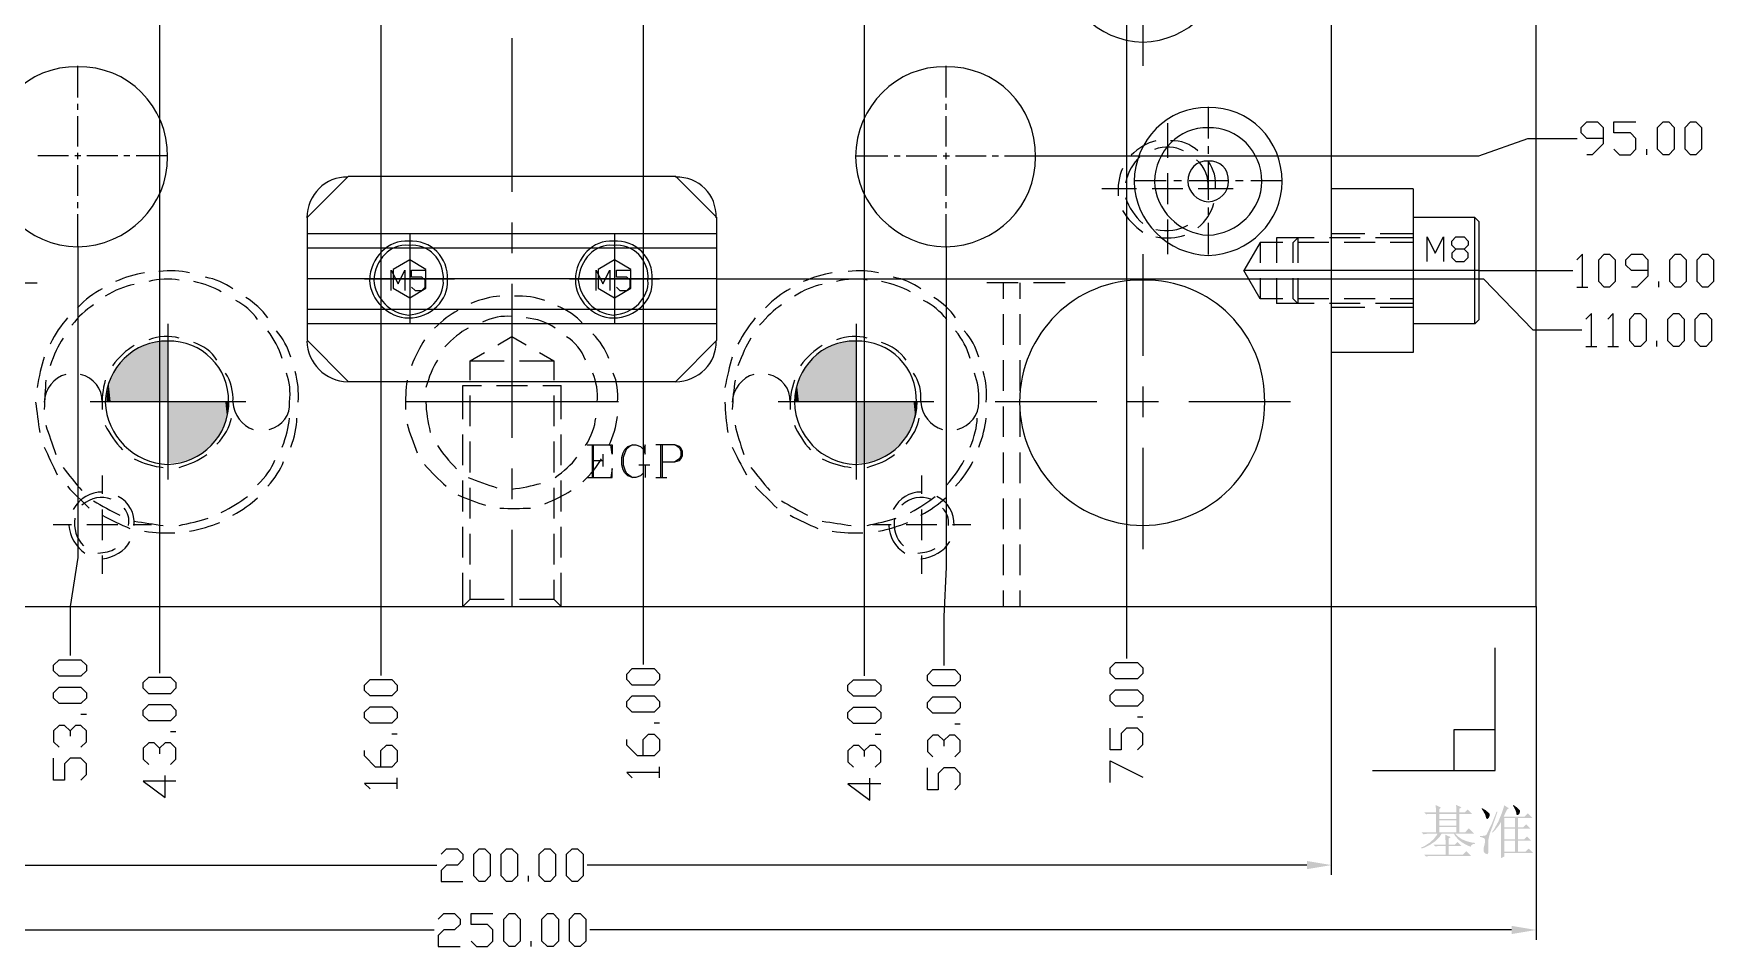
# Model space of a CAD drawing. Header units: inches. Extents: x 2 to 1172, y 492 to 1320.
# Drawn here: x 180.9 to 386.1, y 890 to 1001.5 of the extents above; entities that cross this region are included whole.
import ezdxf

# ---------------------------------------------------------------- set-up
doc = ezdxf.new("R2010")
doc.units = ezdxf.units.IN
doc.header["$MEASUREMENT"] = 0

# ---------------------------------------------------------------- blocks, each defined once
blk = doc.blocks.new('AHH1270-500010_1')
at = {"transparency": 33554687}
for color, points in [(5, [(191.3, 955.04), (191.3, 961.03), (190.77, 960.59)]), (5, [(191.88, 955.04), (191.88, 961.42), (191.3, 961.03)]), (5, [(191.3, 955.04), (191.88, 955.04), (191.3, 961.03)]), (5, [(192.48, 955.04), (192.48, 961.76), (191.88, 961.42)]), (5, [(191.88, 955.04), (192.48, 955.04), (191.88, 961.42)]), (5, [(193.12, 955.04), (193.12, 962.04), (192.48, 961.76)]), (5, [(192.48, 955.04), (193.12, 955.04), (192.48, 961.76)]), (5, [(193.77, 955.04), (193.77, 962.26), (193.12, 962.04)]), (5, [(193.12, 955.04), (193.77, 955.04), (193.12, 962.04)]), (5, [(194.45, 955.04), (194.45, 962.42), (193.77, 962.26)]), (5, [(193.77, 955.04), (194.45, 955.04), (193.77, 962.26)]), (5, [(195.14, 955.04), (195.14, 962.51), (194.45, 962.42)]), (5, [(194.45, 955.04), (195.14, 955.04), (194.45, 962.42)]), (5, [(195.83, 955.04), (195.83, 962.55), (195.14, 962.51)]), (5, [(195.14, 955.04), (195.83, 955.04), (195.14, 962.51)]), (5, [(275.41, 955.04), (275.41, 961.03), (274.88, 960.59)]), (5, [(275.98, 955.04), (275.98, 961.42), (275.41, 961.03)]), (5, [(275.41, 955.04), (275.98, 955.04), (275.41, 961.03)]), (5, [(276.59, 955.04), (276.59, 961.76), (275.98, 961.42)]), (5, [(275.98, 955.04), (276.59, 955.04), (275.98, 961.42)]), (5, [(277.22, 955.04), (277.22, 962.04), (276.59, 961.76)]), (5, [(276.59, 955.04), (277.22, 955.04), (276.59, 961.76)]), (5, [(277.88, 955.04), (277.88, 962.26), (277.22, 962.04)]), (5, [(277.22, 955.04), (277.88, 955.04), (277.22, 962.04)]), (5, [(278.56, 955.04), (278.56, 962.42), (277.88, 962.26)]), (5, [(277.88, 955.04), (278.56, 955.04), (277.88, 962.26)]), (5, [(279.24, 955.04), (279.24, 962.51), (278.56, 962.42)]), (5, [(278.56, 955.04), (279.24, 955.04), (278.56, 962.42)]), (5, [(279.94, 955.04), (279.94, 962.55), (279.24, 962.51)]), (5, [(279.24, 955.04), (279.94, 955.04), (279.24, 962.51)]), (5, [(189.44, 955.04), (189.44, 958.99), (189.11, 958.38)]), (5, [(189.84, 955.04), (189.84, 959.56), (189.44, 958.99)]), (5, [(189.44, 955.04), (189.84, 955.04), (189.44, 958.99)]), (5, [(190.28, 955.04), (190.28, 960.1), (189.84, 959.56)]), (5, [(189.84, 955.04), (190.28, 955.04), (189.84, 959.56)]), (5, [(190.77, 955.04), (190.77, 960.59), (190.28, 960.1)]), (5, [(190.28, 955.04), (190.77, 955.04), (190.28, 960.1)]), (5, [(190.77, 955.04), (191.3, 955.04), (190.77, 960.59)]), (5, [(273.55, 955.04), (273.55, 958.99), (273.22, 958.38)]), (5, [(273.94, 955.04), (273.94, 959.56), (273.55, 958.99)]), (5, [(273.55, 955.04), (273.94, 955.04), (273.55, 958.99)]), (5, [(274.39, 955.04), (274.39, 960.1), (273.94, 959.56)]), (5, [(273.94, 955.04), (274.39, 955.04), (273.94, 959.56)]), (5, [(274.88, 955.04), (274.88, 960.59), (274.39, 960.1)]), (5, [(274.39, 955.04), (274.88, 955.04), (274.39, 960.1)]), (5, [(274.88, 955.04), (275.41, 955.04), (274.88, 960.59)]), (5, [(188.61, 955.04), (188.61, 957.09), (188.45, 956.42)]), (5, [(188.83, 955.04), (188.83, 957.75), (188.61, 957.09)]), (5, [(188.61, 955.04), (188.83, 955.04), (188.61, 957.09)]), (5, [(189.11, 955.04), (189.11, 958.38), (188.83, 957.75)]), (5, [(188.83, 955.04), (189.11, 955.04), (188.83, 957.75)]), (5, [(189.11, 955.04), (189.44, 955.04), (189.11, 958.38)]), (5, [(272.71, 955.04), (272.71, 957.09), (272.56, 956.42)]), (5, [(272.93, 955.04), (272.94, 957.75), (272.71, 957.09)]), (5, [(272.71, 955.04), (272.94, 955.04), (272.71, 957.09)]), (5, [(272.93, 955.04), (273.22, 955.04), (272.94, 957.75)]), (5, [(273.21, 955.04), (273.22, 958.38), (272.94, 957.75)]), (5, [(273.21, 955.04), (273.55, 955.04), (273.22, 958.38)]), (5, [(188.35, 955.04), (188.35, 955.73), (188.32, 955.04)]), (5, [(188.45, 955.04), (188.45, 956.42), (188.35, 955.73)]), (5, [(188.35, 955.04), (188.45, 955.04), (188.35, 955.73)]), (5, [(188.45, 955.04), (188.61, 955.04), (188.45, 956.42)]), (5, [(195.83, 947.53), (196.52, 947.56), (195.83, 955.04)]), (5, [(196.52, 947.56), (196.52, 955.04), (195.83, 955.04)]), (5, [(196.52, 947.56), (197.21, 947.65), (196.52, 955.04)]), (5, [(197.21, 947.65), (197.21, 955.04), (196.52, 955.04)]), (5, [(197.21, 947.65), (197.88, 947.81), (197.21, 955.04)]), (5, [(197.88, 947.81), (197.88, 955.04), (197.21, 955.04)]), (5, [(197.88, 947.81), (198.54, 948.03), (197.88, 955.04)]), (5, [(198.54, 948.03), (198.54, 955.04), (197.88, 955.04)]), (5, [(198.54, 948.03), (199.18, 948.31), (198.54, 955.04)]), (5, [(199.18, 948.31), (199.18, 955.04), (198.54, 955.04)]), (5, [(199.18, 948.31), (199.78, 948.65), (199.18, 955.04)]), (5, [(199.78, 948.65), (199.78, 955.04), (199.18, 955.04)]), (5, [(199.78, 948.65), (200.35, 949.04), (199.78, 955.04)]), (5, [(200.35, 949.04), (200.35, 955.04), (199.78, 955.04)]), (5, [(200.35, 949.04), (200.89, 949.49), (200.35, 955.04)]), (5, [(200.89, 949.49), (200.89, 955.04), (200.35, 955.04)]), (5, [(200.89, 949.49), (201.38, 949.98), (200.89, 955.04)]), (5, [(201.38, 949.98), (201.38, 955.04), (200.89, 955.04)]), (5, [(201.38, 949.98), (201.82, 950.51), (201.38, 955.04)]), (5, [(201.82, 950.51), (201.82, 955.04), (201.38, 955.04)]), (5, [(201.82, 950.51), (202.21, 951.08), (201.82, 955.04)]), (5, [(202.21, 951.08), (202.21, 955.04), (201.82, 955.04)]), (5, [(202.21, 951.08), (202.55, 951.69), (202.21, 955.04)]), (5, [(202.55, 951.69), (202.55, 955.04), (202.21, 955.04)]), (5, [(202.55, 951.69), (202.83, 952.32), (202.55, 955.04)]), (5, [(202.83, 952.32), (202.83, 955.04), (202.55, 955.04)]), (5, [(202.83, 952.32), (203.05, 952.98), (202.83, 955.04)]), (5, [(203.05, 952.98), (203.05, 955.04), (202.83, 955.04)]), (5, [(203.05, 952.98), (203.21, 953.66), (203.05, 955.04)]), (5, [(203.21, 953.66), (203.21, 955.04), (203.05, 955.04)]), (5, [(203.21, 953.66), (203.31, 954.34), (203.21, 955.04)]), (5, [(203.31, 954.34), (203.31, 955.04), (203.21, 955.04)]), (5, [(203.31, 954.34), (203.34, 955.04), (203.31, 955.04)]), (5, [(272.56, 955.04), (272.56, 956.42), (272.46, 955.73)]), (5, [(272.46, 955.04), (272.56, 955.04), (272.46, 955.73)]), (5, [(272.56, 955.04), (272.71, 955.04), (272.56, 956.42)]), (5, [(279.94, 947.53), (280.63, 947.56), (279.94, 955.04)]), (5, [(280.63, 947.56), (280.63, 955.04), (279.94, 955.04)]), (5, [(280.63, 947.56), (281.32, 947.65), (280.63, 955.04)]), (5, [(281.32, 947.65), (281.32, 955.04), (280.63, 955.04)]), (5, [(281.32, 947.65), (281.99, 947.81), (281.32, 955.04)]), (5, [(281.99, 947.81), (281.99, 955.04), (281.32, 955.04)]), (5, [(281.99, 947.81), (282.65, 948.03), (281.99, 955.04)]), (5, [(282.65, 948.03), (282.65, 955.04), (281.99, 955.04)]), (5, [(282.65, 948.03), (283.28, 948.31), (282.65, 955.04)]), (5, [(283.28, 948.31), (283.28, 955.04), (282.65, 955.04)]), (5, [(283.28, 948.31), (283.89, 948.65), (283.28, 955.04)]), (5, [(283.89, 948.65), (283.89, 955.04), (283.28, 955.04)]), (5, [(283.89, 948.65), (284.46, 949.04), (283.89, 955.04)]), (5, [(284.46, 949.04), (284.46, 955.04), (283.89, 955.04)]), (5, [(284.46, 949.04), (285, 949.49), (284.46, 955.04)]), (5, [(285, 949.49), (285, 955.04), (284.46, 955.04)]), (5, [(285, 949.49), (285.49, 949.98), (285, 955.04)]), (5, [(285.49, 949.98), (285.49, 955.04), (285, 955.04)]), (5, [(285.49, 949.98), (285.93, 950.51), (285.49, 955.04)]), (5, [(285.93, 950.51), (285.93, 955.04), (285.49, 955.04)]), (5, [(285.93, 950.51), (286.32, 951.08), (285.93, 955.04)]), (5, [(286.32, 951.08), (286.32, 955.04), (285.93, 955.04)]), (5, [(286.32, 951.08), (286.66, 951.69), (286.32, 955.04)]), (5, [(286.66, 951.69), (286.66, 955.04), (286.32, 955.04)]), (5, [(286.66, 951.69), (286.94, 952.32), (286.66, 955.04)]), (5, [(286.94, 952.32), (286.94, 955.04), (286.66, 955.04)]), (5, [(286.94, 952.32), (287.16, 952.98), (286.94, 955.04)]), (5, [(287.16, 952.98), (287.16, 955.04), (286.94, 955.04)]), (5, [(287.16, 952.98), (287.32, 953.66), (287.16, 955.04)]), (5, [(287.32, 953.66), (287.32, 955.04), (287.16, 955.04)]), (5, [(287.32, 953.66), (287.42, 954.34), (287.32, 955.04)]), (5, [(287.41, 954.34), (287.42, 955.04), (287.32, 955.04)]), (5, [(287.41, 954.34), (287.45, 955.04), (287.42, 955.04)]), (4, [(356.41, 905.38), (356.88, 905.11), (357.35, 904.69), (357.34, 904.56), (357.34, 904.43), (357.27, 904.23), (357.22, 904.17), (357.16, 904.11), (357.08, 904.04), (357.05, 904.04), (357.01, 904.04), (356.92, 904.18), (356.88, 904.32), (356.83, 904.52), (356.56, 905.02), (356.35, 905.33)]), (4, [(360.18, 905.69), (360.27, 905.75), (360.67, 905.48), (361.06, 905.09), (361.05, 904.96), (361.03, 904.84), (360.96, 904.66), (360.91, 904.62), (360.85, 904.57), (360.77, 904.52), (360.74, 904.52), (360.68, 904.52), (360.61, 904.66), (360.6, 904.8), (360.56, 904.98), (360.35, 905.43)]), (4, [(356.18, 901.97), (356.36, 901.97), (356.68, 902.01), (356.81, 902.04), (356.94, 902.08), (357.64, 903.54), (358.2, 904.96), (358.31, 904.94), (358.06, 904.2), (357.66, 903.06), (357.52, 902.67), (357.37, 902.28), (357.2, 901.55), (357.19, 901.2), (357.17, 900.86), (357.17, 900.32), (357.19, 900.13), (357.19, 899.92), (357.08, 899.74), (356.98, 899.78), (356.87, 899.81), (356.73, 899.91), (356.68, 899.97), (356.64, 900.03), (356.6, 900.18), (356.6, 900.27), (356.6, 900.35), (356.62, 900.49), (356.63, 900.55), (356.67, 900.71), (356.74, 901.02), (356.77, 901.16), (356.8, 901.3), (356.78, 901.52), (356.73, 901.61), (356.68, 901.69), (356.4, 901.82), (356.18, 901.86)]), (4, [(351.96, 900.91), (351.96, 901.26), (351.94, 901.87), (351.93, 902.14), (352.57, 901.83), (352.32, 901.66), (352.32, 900.91), (353.08, 900.91), (353.41, 901.24), (353.92, 900.74), (352.32, 900.74), (352.32, 899.71), (354.09, 899.71), (354.5, 900.13), (355.09, 899.54), (350.25, 899.54), (350.07, 899.54), (349.73, 899.5), (349.58, 899.46), (349.33, 899.71), (351.96, 899.71), (351.96, 900.74), (351.01, 900.74), (350.7, 900.69), (350.48, 900.91)]), (1, [(335.01, 897.92), (338.01, 898.42), (335.01, 898.92)]), (1, [(360.04, 889.99), (363.04, 890.49), (360.04, 890.99)])]:
    blk.add_hatch(color=color, dxfattribs=at).paths.add_polyline_path(points)
h = blk.add_hatch(color=4, dxfattribs=at)
h.paths.add_polyline_path([(353.27, 904.85), (353.27, 905.1), (353.26, 905.56), (353.24, 905.77), (353.89, 905.49), (353.66, 905.3), (353.66, 904.85), (354.31, 904.85), (354.67, 905.21), (355.2, 904.68), (353.66, 904.68), (353.66, 902.42), (354.34, 902.42), (354.81, 902.9), (355.45, 902.25), (353.16, 902.25), (353.4, 901.97), (353.96, 901.57), (354.28, 901.44), (354.6, 901.32), (355.23, 901.16), (355.54, 901.13), (355.54, 901.02), (355.31, 900.98), (355.06, 900.8), (355.04, 900.66), (354.67, 900.8), (354.04, 901.14), (353.78, 901.34), (353.51, 901.55), (353.12, 902), (352.99, 902.25), (351.48, 902.25), (351.27, 901.92), (350.73, 901.35), (350.39, 901.12), (350.06, 900.89), (349.36, 900.55), (349, 900.44), (348.97, 900.55), (349.39, 900.74), (350.05, 901.17), (350.3, 901.4), (350.54, 901.63), (350.88, 902.06), (350.98, 902.25), (349.95, 902.25), (349.76, 902.25), (349.43, 902.21), (349.27, 902.17), (349.02, 902.42), (350.78, 902.42), (350.78, 904.68), (349.89, 904.68), (349.58, 904.62), (349.36, 904.85), (350.78, 904.85), (350.78, 905.07), (350.77, 905.52), (350.76, 905.75), (351.4, 905.44), (351.18, 905.24), (351.18, 904.85), (353.27, 904.85)])
h.paths.add_polyline_path([(351.18, 904.68), (351.18, 904.04), (353.27, 904.04), (353.27, 904.68), (351.18, 904.68)])
h.paths.add_polyline_path([(351.18, 903.87), (351.18, 903.23), (353.27, 903.23), (353.27, 903.87), (351.18, 903.87)])
h.paths.add_polyline_path([(351.18, 903.06), (351.18, 902.42), (353.27, 902.42), (353.27, 903.06), (351.18, 903.06)])
h = blk.add_hatch(color=4, dxfattribs=at)
h.paths.add_polyline_path([(358.73, 899.26), (358.74, 899.76), (358.75, 900.41), (358.75, 900.55), (358.75, 903.71), (358.53, 903.34), (358.01, 902.68), (357.72, 902.39), (357.64, 902.45), (357.92, 902.84), (358.4, 903.71), (358.6, 904.2), (358.8, 904.68), (359.06, 905.44), (359.12, 905.72), (359.71, 905.36), (359.48, 905.22), (359.36, 904.96), (359.15, 904.53), (359.06, 904.35), (361.63, 904.35), (362.03, 904.74), (362.59, 904.18), (360.82, 904.18), (360.82, 903.04), (361.44, 903.04), (361.8, 903.4), (362.33, 902.87), (360.82, 902.87), (360.82, 901.55), (361.55, 901.55), (361.91, 901.92), (362.45, 901.39), (360.82, 901.39), (360.82, 900.04), (361.72, 900.04), (362.11, 900.43), (362.67, 899.88), (359.15, 899.88), (359.15, 899.46), (358.73, 899.26)])
h.paths.add_polyline_path([(359.15, 901.39), (359.15, 900.04), (360.43, 900.04), (360.43, 901.39), (359.15, 901.39)])
h.paths.add_polyline_path([(359.15, 902.87), (359.15, 901.55), (360.43, 901.55), (360.43, 902.87), (359.15, 902.87)])
h.paths.add_polyline_path([(360.43, 904.18), (359.15, 904.18), (359.15, 903.04), (360.43, 903.04), (360.43, 904.18)])
at = {"color": 4, "transparency": 33554687}
for points in [[(112.72, 930), (363.04, 930), (363.04, 1230.38), (112.72, 1230.38), (112.72, 930)], [(338, 1230.38), (338, 930)], [(184.81, 992.19), (184.81, 996.08)], [(290.95, 992.19), (290.95, 996.08)], [(184.81, 990.7), (184.81, 991.45)], [(184.81, 986.2), (184.81, 989.94)], [(290.95, 990.7), (290.95, 991.45)], [(290.95, 986.2), (290.95, 989.94)], [(322.99, 987.21), (322.99, 991.06)], [(317.97, 989.07), (317.97, 984.82)], [(184.81, 984.69), (184.81, 985.44)], [(290.95, 984.69), (290.95, 985.44)], [(322.99, 985.33), (322.99, 986.27)], [(183.67, 985.07), (179.93, 985.07)], [(185.18, 985.07), (184.44, 985.07)], [(184.81, 980.19), (184.81, 983.93)], [(189.69, 985.07), (185.93, 985.07)], [(191.19, 985.07), (190.43, 985.07)], [(195.82, 985.07), (191.94, 985.07)], [(279.93, 985.07), (283.8, 985.07)], [(284.56, 985.07), (285.31, 985.07)], [(286.05, 985.07), (289.81, 985.07)], [(290.58, 985.07), (291.32, 985.07)], [(290.95, 980.19), (290.95, 983.93)], [(292.06, 985.07), (295.82, 985.07)], [(296.57, 985.07), (297.33, 985.07)], [(298.08, 985.07), (301.96, 985.07)], [(322.99, 979.71), (322.99, 984.39)], [(262.91, 977.56), (257.89, 982.56), (217.85, 982.56), (212.85, 977.56), (212.85, 962.54), (217.85, 957.52), (257.89, 957.52), (262.91, 962.54), (262.91, 977.56)], [(313.97, 982.05), (317.83, 982.05)], [(317.97, 982.94), (317.97, 979.18)], [(318.75, 982.05), (319.69, 982.05)], [(320.63, 982.05), (325.33, 982.05)], [(326.27, 982.05), (327.21, 982.05)], [(328.15, 982.05), (332, 982.05)], [(184.81, 978.68), (184.81, 979.43)], [(290.95, 978.68), (290.95, 979.43)], [(314.21, 981.06), (309.96, 981.06)], [(319.85, 981.06), (316.09, 981.06)], [(325.99, 981.06), (321.73, 981.06)], [(348.02, 981.06), (338, 981.06)], [(348.02, 981.06), (348.02, 961.04)], [(184.81, 974.05), (184.81, 977.94)], [(290.95, 974.05), (290.95, 977.94)], [(317.97, 977.3), (317.97, 973.06)], [(322.99, 977.83), (322.99, 978.77)], [(262.91, 975.56), (212.85, 975.56)], [(322.99, 973.04), (322.99, 976.89)], [(262.91, 973.79), (212.85, 973.79)], [(175.99, 969.58), (179.84, 969.58)], [(262.91, 970.04), (212.85, 970.04)], [(299.74, 969.58), (295.9, 969.58)], [(297.95, 967.61), (297.95, 969.58)], [(299.96, 967.61), (299.96, 969.58)], [(305.47, 969.58), (301.62, 969.58)], [(262.91, 966.3), (212.85, 966.3)], [(297.95, 961.99), (297.95, 965.73)], [(299.96, 961.99), (299.96, 965.73)], [(262.91, 964.55), (212.85, 964.55)], [(236.13, 961.98), (237.87, 962.99), (239.61, 961.98)], [(232.76, 960.04), (234.5, 961.04)], [(241.24, 961.04), (242.98, 960.04)], [(348.02, 961.04), (338, 961.04)], [(232.76, 957.67), (232.76, 960.04), (236.93, 960.04)], [(238.81, 960.04), (242.98, 960.04), (242.98, 957.67)], [(297.95, 956.35), (297.95, 960.11)], [(299.96, 956.35), (299.96, 960.11)], [(231.87, 957.03), (234.13, 957.03)], [(231.87, 952.9), (231.87, 957.03)], [(235.99, 957.03), (239.75, 957.03)], [(241.63, 957.03), (243.88, 957.03)], [(243.88, 952.9), (243.88, 957.03)], [(250.89, 955.02), (224.85, 955.02)], [(232.76, 952.04), (232.76, 955.79)], [(242.98, 955.79), (242.98, 952.04)], [(297.95, 950.73), (297.95, 954.47)], [(299.96, 950.73), (299.96, 954.47)], [(231.87, 947.27), (231.87, 951.02)], [(243.88, 947.27), (243.88, 951.02)], [(232.76, 946.4), (232.76, 950.16)], [(242.98, 950.16), (242.98, 946.4)], [(247.07, 949.76), (250.12, 949.76), (250.12, 948.64), (249.96, 949.76)], [(247.66, 949.76), (247.66, 945.77)], [(247.84, 945.77), (247.84, 949.76)], [(248.99, 948.64), (248.99, 947.1)], [(253.95, 946.35), (253.58, 945.96), (253, 945.77), (252.62, 945.77), (252.04, 945.96), (251.67, 946.35), (251.45, 946.72), (251.29, 947.31), (251.29, 948.21), (251.45, 948.8), (251.67, 949.19), (252.04, 949.56), (252.62, 949.76), (253, 949.76), (253.58, 949.56), (253.95, 949.19), (254.13, 948.64), (254.13, 949.76), (253.95, 949.19)], [(252.62, 949.76), (252.25, 949.56), (251.83, 949.19), (251.67, 948.8), (251.45, 948.21), (251.45, 947.31), (251.67, 946.72), (251.83, 946.35), (252.62, 945.77)], [(256.22, 947.68), (257.77, 947.68), (258.35, 947.84), (258.51, 948.05), (258.72, 948.43), (258.72, 949.01), (258.51, 949.38), (258.35, 949.56), (257.77, 949.76), (255.46, 949.76)], [(256.05, 945.77), (256.05, 949.76)], [(256.22, 949.76), (256.22, 945.77)], [(257.77, 949.76), (258.14, 949.56), (258.35, 949.38), (258.51, 949.01), (258.51, 948.43), (258.35, 948.05), (257.77, 947.68)], [(297.95, 945.09), (297.95, 948.85)], [(299.96, 945.09), (299.96, 948.85)], [(247.07, 945.77), (250.12, 945.77), (250.12, 946.88), (249.96, 945.77)], [(247.84, 947.84), (248.99, 947.84)], [(253.39, 947.31), (254.72, 947.31)], [(253.95, 945.77), (253.95, 947.31)], [(254.13, 947.31), (254.13, 945.77)], [(187.81, 946.01), (187.81, 943.76)], [(231.87, 941.63), (231.87, 945.39)], [(232.76, 940.77), (232.76, 944.52)], [(242.98, 944.52), (242.98, 940.77)], [(243.88, 941.63), (243.88, 945.39)], [(255.46, 945.77), (256.81, 945.77)], [(287.93, 946.01), (287.93, 943.76)], [(297.95, 939.45), (297.95, 943.21)], [(299.96, 939.45), (299.96, 943.21)], [(187.81, 941.88), (187.81, 938.12)], [(287.93, 941.88), (287.93, 938.12)], [(184.06, 940), (181.79, 940)], [(189.69, 940), (185.93, 940)], [(193.82, 940), (191.57, 940)], [(231.87, 935.99), (231.87, 939.75)], [(232.76, 935.14), (232.76, 938.9)], [(242.98, 938.9), (242.98, 935.14)], [(243.88, 935.99), (243.88, 939.75)], [(284.19, 940), (281.94, 940)], [(289.81, 940), (286.05, 940)], [(293.94, 940), (291.69, 940)], [(187.81, 936.26), (187.81, 934.01)], [(287.93, 936.26), (287.93, 934.01)], [(297.95, 933.83), (297.95, 937.59)], [(299.96, 933.83), (299.96, 937.59)], [(231.87, 930), (231.87, 934.13)], [(243.88, 930), (243.88, 934.13)], [(232.76, 930.9), (232.76, 933.26)], [(242.98, 933.26), (242.98, 930.9)], [(231.87, 930), (232.76, 930.9), (236.93, 930.9)], [(238.81, 930.9), (242.98, 930.9), (243.88, 930)], [(297.95, 930), (297.95, 931.95)], [(299.96, 930), (299.96, 931.95)], [(343.02, 909.98), (358.04, 909.98), (358.04, 924.98)], [(353.02, 909.98), (353.02, 914.98), (358.04, 914.98)]]:
    blk.add_lwpolyline(points, dxfattribs=at)
at = {"color": 1, "transparency": 33554687}
for points in [[(312.97, 1054.1), (312.97, 923.67)], [(221.86, 1041.14), (221.86, 921.59)], [(253.9, 1041.14), (253.9, 922.92)], [(194.81, 1033.62), (194.81, 921.88)], [(280.93, 1033.62), (280.93, 921.56)], [(237.87, 999.47), (237.87, 980.68)], [(371.21, 987.21), (369.21, 987.21), (368.53, 987.88), (368.53, 988.54), (369.21, 989.22), (370.54, 989.22), (371.21, 988.54), (371.21, 986.54), (369.88, 985.21), (369.21, 985.21)], [(372.54, 985.88), (373.22, 985.21), (374.55, 985.21), (375.22, 985.88), (375.22, 987.21), (374.55, 987.88), (372.54, 987.88), (372.54, 989.22), (375.22, 989.22)], [(378.55, 985.21), (377.88, 985.88), (377.88, 988.54), (378.55, 989.22), (379.23, 989.22), (379.88, 988.54), (379.88, 985.88), (379.23, 985.21), (378.55, 985.21)], [(381.89, 985.21), (381.23, 985.88), (381.23, 988.54), (381.89, 989.22), (382.56, 989.22), (383.22, 988.54), (383.22, 985.88), (382.56, 985.21), (381.89, 985.21)], [(301.96, 985.07), (356.03, 985.07), (362.03, 987.21), (368.04, 987.21)], [(376.55, 985.21), (376.55, 985.88)], [(237.87, 976.93), (237.87, 973.18)], [(184.81, 974.05), (184.81, 936.01), (183.87, 930), (183.87, 924.01)], [(290.95, 974.05), (290.95, 934.82), (290.65, 928.81), (290.65, 922.8)], [(368.68, 969.05), (368.68, 973.06), (368, 972.39)], [(371.34, 969.05), (370.68, 969.71), (370.68, 972.39), (371.34, 973.06), (372.01, 973.06), (372.68, 972.39), (372.68, 969.71), (372.01, 969.05), (371.34, 969.05)], [(376.69, 971.06), (374.69, 971.06), (374.01, 971.71), (374.01, 972.39), (374.69, 973.06), (376.02, 973.06), (376.69, 972.39), (376.69, 970.38), (375.34, 969.05), (374.69, 969.05)], [(380.03, 969.05), (379.35, 969.71), (379.35, 972.39), (380.03, 973.06), (380.68, 973.06), (381.36, 972.39), (381.36, 969.71), (380.68, 969.05), (380.03, 969.05)], [(383.36, 969.05), (382.69, 969.71), (382.69, 972.39), (383.36, 973.06), (384.03, 973.06), (384.69, 972.39), (384.69, 969.71), (384.03, 969.05), (383.36, 969.05)], [(356.03, 971.06), (367.51, 971.06)], [(237.87, 969.42), (237.87, 950.64)], [(262.91, 970.04), (356.6, 970.04), (362.61, 963.8), (368.61, 963.8)], [(368, 969.05), (369.33, 969.05)], [(378.02, 969.05), (378.02, 969.71)], [(369.78, 961.8), (369.78, 965.81), (369.12, 965.13)], [(372.45, 961.8), (372.45, 965.81), (371.78, 965.13)], [(375.11, 961.8), (374.46, 962.47), (374.46, 965.13), (375.11, 965.81), (375.79, 965.81), (376.46, 965.13), (376.46, 962.47), (375.79, 961.8), (375.11, 961.8)], [(379.8, 961.8), (379.12, 962.47), (379.12, 965.13), (379.8, 965.81), (380.45, 965.81), (381.13, 965.13), (381.13, 962.47), (380.45, 961.8), (379.8, 961.8)], [(383.13, 961.8), (382.46, 962.47), (382.46, 965.13), (383.13, 965.81), (383.8, 965.81), (384.46, 965.13), (384.46, 962.47), (383.8, 961.8), (383.13, 961.8)], [(369.12, 961.8), (370.45, 961.8)], [(371.78, 961.8), (373.11, 961.8)], [(377.79, 961.8), (377.79, 962.47)], [(237.87, 946.88), (237.87, 943.14)], [(237.87, 939.38), (237.87, 930)], [(338, 930), (338, 897.21)], [(363.04, 930), (363.04, 889.28)], [(185.87, 922.16), (185.2, 921.49), (182.54, 921.49), (181.86, 922.16), (181.86, 922.84), (182.54, 923.49), (185.2, 923.49), (185.87, 922.84), (185.87, 922.16)], [(255.9, 921.1), (255.23, 920.42), (252.55, 920.42), (251.9, 921.1), (251.9, 921.75), (252.55, 922.43), (255.23, 922.43), (255.9, 921.75), (255.9, 921.1)], [(292.65, 920.97), (291.98, 920.3), (289.32, 920.3), (288.64, 920.97), (288.64, 921.63), (289.32, 922.3), (291.98, 922.3), (292.65, 921.63), (292.65, 920.97)], [(314.98, 921.82), (314.3, 921.17), (311.64, 921.17), (310.97, 921.82), (310.97, 922.5), (311.64, 923.17), (314.3, 923.17), (314.98, 922.5), (314.98, 921.82)], [(185.87, 918.83), (185.2, 918.15), (182.54, 918.15), (181.86, 918.83), (181.86, 919.48), (182.54, 920.16), (185.2, 920.16), (185.87, 919.48), (185.87, 918.83)], [(196.81, 920.03), (196.16, 919.36), (193.48, 919.36), (192.82, 920.03), (192.82, 920.71), (193.48, 921.36), (196.16, 921.36), (196.81, 920.71), (196.81, 920.03)], [(223.86, 919.75), (223.19, 919.09), (220.53, 919.09), (219.85, 919.75), (219.85, 920.42), (220.53, 921.08), (223.19, 921.08), (223.86, 920.42), (223.86, 919.75)], [(282.93, 919.71), (282.26, 919.06), (279.6, 919.06), (278.92, 919.71), (278.92, 920.39), (279.6, 921.04), (282.26, 921.04), (282.93, 920.39), (282.93, 919.71)], [(314.98, 918.49), (314.3, 917.83), (311.64, 917.83), (310.97, 918.49), (310.97, 919.16), (311.64, 919.84), (314.3, 919.84), (314.98, 919.16), (314.98, 918.49)], [(196.81, 916.7), (196.16, 916.03), (193.48, 916.03), (192.82, 916.7), (192.82, 917.36), (193.48, 918.03), (196.16, 918.03), (196.81, 917.36), (196.81, 916.7)], [(223.86, 916.42), (223.19, 915.74), (220.53, 915.74), (219.85, 916.42), (219.85, 917.09), (220.53, 917.75), (223.19, 917.75), (223.86, 917.09), (223.86, 916.42)], [(255.9, 917.76), (255.23, 917.09), (252.55, 917.09), (251.9, 917.76), (251.9, 918.42), (252.55, 919.09), (255.23, 919.09), (255.9, 918.42), (255.9, 917.76)], [(282.93, 916.38), (282.26, 915.71), (279.6, 915.71), (278.92, 916.38), (278.92, 917.05), (279.6, 917.71), (282.26, 917.71), (282.93, 917.05), (282.93, 916.38)], [(292.65, 917.64), (291.98, 916.97), (289.32, 916.97), (288.64, 917.64), (288.64, 918.3), (289.32, 918.97), (291.98, 918.97), (292.65, 918.3), (292.65, 917.64)], [(185.87, 916.82), (185.2, 916.82)], [(255.9, 915.76), (255.23, 915.76)], [(292.65, 915.64), (291.98, 915.64)], [(314.98, 916.49), (314.3, 916.49)], [(183.87, 914.82), (183.19, 915.49), (182.54, 915.49), (181.86, 914.82), (181.86, 913.49), (182.54, 912.82)], [(185.2, 912.82), (185.87, 913.49), (185.87, 914.82), (185.2, 915.49), (184.54, 915.49), (183.87, 914.82), (183.87, 914.15)], [(196.81, 914.7), (196.16, 914.7)], [(223.86, 914.41), (223.19, 914.41)], [(253.9, 911.75), (253.9, 913.76), (254.56, 914.41), (255.23, 914.41), (255.9, 913.76), (255.9, 912.41), (255.23, 911.75), (253.23, 911.75), (251.9, 913.08), (251.9, 913.76)], [(282.93, 914.38), (282.26, 914.38)], [(290.65, 913.63), (289.97, 914.29), (289.32, 914.29), (288.64, 913.63), (288.64, 912.28), (289.32, 911.63)], [(291.98, 911.63), (292.65, 912.28), (292.65, 913.63), (291.98, 914.29), (291.32, 914.29), (290.65, 913.63), (290.65, 912.96)], [(314.3, 912.48), (314.98, 913.15), (314.98, 914.48), (314.3, 915.16), (312.97, 915.16), (312.3, 914.48), (312.3, 912.48), (310.97, 912.48), (310.97, 915.16)], [(185.2, 908.81), (185.87, 909.48), (185.87, 910.81), (185.2, 911.49), (183.87, 911.49), (183.19, 910.81), (183.19, 908.81), (181.86, 908.81), (181.86, 911.49)], [(194.81, 912.69), (194.15, 913.37), (193.48, 913.37), (192.82, 912.69), (192.82, 911.36), (193.48, 910.69)], [(196.16, 910.69), (196.81, 911.36), (196.81, 912.69), (196.16, 913.37), (195.48, 913.37), (194.81, 912.69), (194.81, 912.02)], [(221.86, 910.4), (221.86, 912.41), (222.53, 913.08), (223.19, 913.08), (223.86, 912.41), (223.86, 911.08), (223.19, 910.4), (221.18, 910.4), (219.85, 911.75), (219.85, 912.41)], [(280.93, 912.37), (280.25, 913.05), (279.6, 913.05), (278.92, 912.37), (278.92, 911.04), (279.6, 910.37)], [(282.26, 910.37), (282.93, 911.04), (282.93, 912.37), (282.26, 913.05), (281.6, 913.05), (280.93, 912.37), (280.93, 911.7)], [(255.9, 909.75), (251.9, 909.75), (252.55, 909.07)], [(255.9, 909.07), (255.9, 910.42)], [(291.98, 907.62), (292.65, 908.29), (292.65, 909.62), (291.98, 910.3), (290.65, 910.3), (289.97, 909.62), (289.97, 907.62), (288.64, 907.62), (288.64, 910.3)], [(310.97, 908.49), (310.97, 911.15), (314.98, 909.15)], [(196.81, 908.68), (192.82, 908.68), (195.48, 906.68), (195.48, 909.36)], [(223.86, 908.4), (219.85, 908.4), (220.53, 907.74)], [(223.86, 907.74), (223.86, 909.07)], [(282.93, 908.36), (278.92, 908.36), (281.6, 906.36), (281.6, 909.04)], [(229.2, 899.75), (229.87, 900.42), (231.2, 900.42), (231.87, 899.75), (231.87, 899.09), (231.2, 898.42), (229.87, 898.42), (229.2, 897.74), (229.2, 896.41), (231.87, 896.41)], [(233.86, 896.41), (233.21, 897.09), (233.21, 899.75), (233.86, 900.42), (234.54, 900.42), (235.21, 899.75), (235.21, 897.09), (234.54, 896.41), (233.86, 896.41)], [(237.21, 896.41), (236.54, 897.09), (236.54, 899.75), (237.21, 900.42), (237.87, 900.42), (238.54, 899.75), (238.54, 897.09), (237.87, 896.41), (237.21, 896.41)], [(241.88, 896.41), (241.2, 897.09), (241.2, 899.75), (241.88, 900.42), (242.55, 900.42), (243.21, 899.75), (243.21, 897.09), (242.55, 896.41), (241.88, 896.41)], [(245.21, 896.41), (244.55, 897.09), (244.55, 899.75), (245.21, 900.42), (245.89, 900.42), (246.56, 899.75), (246.56, 897.09), (245.89, 896.41), (245.21, 896.41)], [(140.76, 898.42), (228.7, 898.42)], [(239.87, 896.41), (239.87, 897.09)], [(335, 898.42), (247.06, 898.42)], [(228.86, 891.82), (229.53, 892.49), (230.86, 892.49), (231.54, 891.82), (231.54, 891.14), (230.86, 890.49), (229.53, 890.49), (228.86, 889.81), (228.86, 888.48), (231.54, 888.48)], [(232.87, 889.14), (233.54, 888.48), (234.87, 888.48), (235.55, 889.14), (235.55, 890.49), (234.87, 891.14), (232.87, 891.14), (232.87, 892.49), (235.55, 892.49)], [(237.53, 888.48), (236.88, 889.14), (236.88, 891.82), (237.53, 892.49), (238.21, 892.49), (238.88, 891.82), (238.88, 889.14), (238.21, 888.48), (237.53, 888.48)], [(242.21, 888.48), (241.54, 889.14), (241.54, 891.82), (242.21, 892.49), (242.89, 892.49), (243.54, 891.82), (243.54, 889.14), (242.89, 888.48), (242.21, 888.48)], [(245.55, 888.48), (244.89, 889.14), (244.89, 891.82), (245.55, 892.49), (246.22, 892.49), (246.88, 891.82), (246.88, 889.14), (246.22, 888.48), (245.55, 888.48)], [(115.72, 890.49), (228.36, 890.49)], [(240.21, 888.48), (240.21, 889.14)], [(360.02, 890.49), (247.39, 890.49)]]:
    blk.add_lwpolyline(points, dxfattribs=at)
at = {"color": 6, "transparency": 33554687}
for points in [[(314.98, 1022.11), (314.98, 996.08)], [(355.52, 977.56), (348.02, 977.56)], [(356.03, 977.05), (355.52, 977.56)], [(355.52, 964.55), (355.52, 977.56)], [(225.37, 975.56), (225.37, 964.55)], [(250.39, 975.56), (250.39, 964.55)], [(342.08, 975.56), (338, 975.56)], [(348.02, 975.56), (343.96, 975.56)], [(349.72, 972.17), (349.72, 975.17), (350.71, 973.17), (351.72, 975.17), (351.72, 972.17)], [(353.21, 972.17), (354.22, 972.17), (354.72, 972.67), (354.72, 973.17), (354.22, 973.68), (353.21, 973.68), (352.72, 974.18), (352.72, 974.67), (353.21, 975.17), (354.22, 975.17), (354.72, 974.67), (354.72, 974.18), (354.22, 973.68)], [(356.03, 977.05), (356.03, 965.04), (355.52, 964.55)], [(314.98, 973.06), (314.98, 960.66)], [(329.29, 974.5), (327.29, 971.06)], [(329.29, 974.5), (329.29, 972)], [(332.07, 974.5), (329.29, 974.5)], [(331.29, 975.05), (331.29, 972)], [(335.9, 975.05), (331.29, 975.05)], [(333.9, 975.05), (333.3, 974.46), (333.3, 972)], [(333.9, 975.05), (333.9, 972)], [(337.71, 974.5), (333.95, 974.5)], [(341.53, 975.05), (337.78, 975.05)], [(343.35, 974.5), (339.59, 974.5)], [(348.02, 975.05), (343.41, 975.05)], [(348.02, 974.5), (345.21, 974.5)], [(353.21, 973.68), (352.72, 973.17), (352.72, 972.67), (353.21, 972.17)], [(356.03, 975.05), (356.03, 967.05)], [(223.11, 968.61), (223.11, 971.11), (223.95, 969.44), (224.78, 971.11), (224.78, 968.61)], [(225.61, 969.03), (226.04, 968.61), (226.87, 968.61), (227.28, 969.03), (227.28, 969.87), (226.87, 970.27), (225.61, 970.27), (225.61, 971.11), (227.28, 971.11), (227.35, 971.2), (225.37, 972.37), (223.36, 971.2), (223.36, 968.89), (225.37, 967.74), (227.35, 968.89), (227.35, 971.2)], [(248.16, 968.61), (248.16, 971.11), (248.99, 969.44), (249.82, 971.11), (249.82, 968.61)], [(252.39, 971.2), (250.39, 972.37), (248.39, 971.2), (248.39, 968.89), (250.39, 967.74), (252.39, 968.89), (252.39, 971.2)], [(250.66, 969.03), (251.06, 968.61), (251.9, 968.61), (252.32, 969.03), (252.32, 969.87), (251.9, 970.27), (250.66, 970.27), (250.66, 971.11), (252.32, 971.11)], [(329.29, 967.6), (327.29, 971.06)], [(356.03, 971.06), (327.29, 971.06)], [(219.85, 970.04), (230.86, 970.04)], [(244.89, 970.04), (255.9, 970.04)], [(329.29, 970.12), (329.29, 967.6)], [(331.29, 970.12), (331.29, 967.05)], [(333.3, 970.12), (333.3, 967.65)], [(333.9, 970.12), (333.9, 967.05)], [(332.07, 967.6), (329.29, 967.6)], [(335.9, 967.05), (331.29, 967.05)], [(333.3, 967.65), (333.9, 967.05)], [(337.71, 967.6), (333.95, 967.6)], [(341.53, 967.05), (337.78, 967.05)], [(343.35, 967.6), (339.59, 967.6)], [(348.02, 967.05), (343.41, 967.05)], [(348.02, 967.6), (345.21, 967.6)], [(342.08, 966.55), (338, 966.55)], [(348.02, 966.55), (343.96, 966.55)], [(195.82, 964.55), (195.82, 945.52)], [(279.93, 964.55), (279.93, 945.52)], [(355.52, 964.55), (348.02, 964.55)], [(314.98, 956.9), (314.98, 953.14)], [(205.33, 955.02), (186.32, 955.02)], [(289.44, 955.02), (270.41, 955.02)], [(309.34, 955.02), (296.94, 955.02)], [(316.86, 955.02), (313.1, 955.02)], [(333, 955.02), (320.6, 955.02)], [(314.98, 949.4), (314.98, 937.01)]]:
    blk.add_lwpolyline(points, dxfattribs=at)
at = {"color": 5, "transparency": 33554687}
blk.add_lwpolyline([(272.46, 955.04), (272.46, 955.73), (272.46, 955.04)], dxfattribs=at)
at = {"color": 4, "transparency": 33554687}
for points in [[(324.89, 1009.08), (324.99, 1003.58), (320.51, 999.09), (314.96, 998.97), (309.45, 999.09), (304.97, 1003.58), (304.85, 1009.08), (304.97, 1014.64), (309.45, 1019.12), (314.96, 1019.01), (320.51, 1019.12), (324.99, 1014.64), (324.89, 1009.08)], [(195.79, 984.96), (195.83, 978.99), (190.9, 974.06), (184.79, 973.96), (178.73, 974.06), (173.8, 978.99), (173.8, 984.96), (173.8, 991.16), (178.73, 996.09), (184.79, 995.95), (190.9, 996.09), (195.83, 991.16), (195.79, 984.96)], [(301.84, 984.96), (301.97, 978.99), (297.03, 974.06), (290.84, 973.96), (284.87, 974.06), (279.94, 978.99), (279.85, 984.96), (279.94, 991.16), (284.87, 996.09), (290.84, 995.95), (297.03, 996.09), (301.97, 991.16), (301.84, 984.96)], [(331.98, 981.94), (332.01, 977.08), (327.97, 973.05), (322.94, 972.9), (318.02, 973.05), (313.98, 977.08), (313.9, 981.94), (313.98, 987.03), (318.02, 991.07), (322.94, 990.99), (327.97, 991.07), (332.01, 987.03), (331.98, 981.94)], [(329.5, 981.94), (329.5, 978.47), (326.59, 975.56), (322.94, 975.38), (319.4, 975.56), (316.49, 978.47), (316.38, 981.94), (316.49, 985.66), (319.4, 988.58), (322.94, 988.51), (326.59, 988.58), (329.5, 985.66), (329.5, 981.94)], [(325.42, 981.94), (325.5, 980.68), (324.38, 979.56), (322.94, 979.46), (321.61, 979.56), (320.49, 980.68), (320.46, 981.94), (320.49, 983.45), (321.61, 984.57), (322.94, 984.43), (324.38, 984.57), (325.5, 983.45), (325.42, 981.94)], [(329.86, 954.99), (330, 946.74), (323.28, 940.02), (314.96, 939.91), (306.69, 940.02), (299.96, 946.74), (299.89, 954.99), (299.96, 963.33), (306.69, 970.06), (314.96, 969.88), (323.28, 970.06), (330, 963.33), (329.86, 954.99)], [(203.23, 954.99), (203.34, 950.89), (199.98, 947.53), (195.79, 947.36), (191.68, 947.53), (188.32, 950.89), (188.16, 954.99), (188.32, 959.18), (191.68, 962.55), (195.79, 962.44), (199.98, 962.55), (203.34, 959.18), (203.23, 954.99)], [(287.29, 954.99), (287.45, 950.89), (284.08, 947.53), (279.85, 947.36), (275.79, 947.53), (272.43, 950.89), (272.4, 954.99), (272.43, 959.18), (275.79, 962.55), (279.85, 962.44), (284.08, 962.55), (287.45, 959.18), (287.29, 954.99)]]:
    blk.add_open_spline(points, degree=3, knots=[0, 0, 0, 0, 1, 1, 1, 2, 2, 2, 3, 3, 3, 4, 4, 4, 4], dxfattribs=at)
for points in [[(316.56, 986.91), (315.47, 986.66), (314.4, 986.04), (313.54, 985.14)], [(319.93, 985.67), (318.93, 986.25), (317.62, 986.32), (316.38, 985.85)], [(321.7, 985.67), (320.79, 986.52), (319.64, 986.97), (318.33, 986.91)], [(312.48, 983.54), (312.05, 982.59), (311.87, 981.37), (311.95, 980.17)], [(314.61, 984.96), (313.79, 984.25), (313.14, 983.11), (312.83, 981.77)], [(322.94, 981.06), (323.09, 982.41), (322.56, 983.7), (321.52, 984.6)], [(323.83, 981.06), (323.99, 982.28), (323.63, 983.46), (322.94, 984.43)], [(217.78, 982.48), (215.09, 982.57), (212.85, 980.33), (212.81, 977.51)], [(262.82, 977.51), (262.92, 980.33), (260.67, 982.57), (257.86, 982.48)], [(312.83, 979.99), (313.26, 978.76), (313.98, 977.66), (314.96, 976.8)], [(321.7, 976.27), (322.68, 977.13), (323.37, 978.14), (323.65, 979.28)], [(312.48, 978.4), (313.1, 977.38), (313.94, 976.47), (314.96, 975.74)], [(316.56, 976.09), (317.99, 975.79), (319.37, 975.98), (320.46, 976.62)], [(316.56, 975.2), (317.83, 974.94), (319.06, 975.04), (320.1, 975.38)], [(236.4, 967.93), (235.32, 967.85), (234.13, 967.56), (232.85, 967.05)], [(241.89, 967.4), (240.75, 967.79), (239.55, 968), (238.17, 967.93)], [(231.25, 966.16), (230.32, 965.7), (229.36, 964.95), (228.42, 964.03)], [(237.82, 965.45), (236.66, 965.55), (235.44, 965.34), (234.27, 964.74)], [(243.14, 964.03), (242.08, 964.75), (240.92, 965.18), (239.59, 965.27)], [(246.51, 964.56), (245.69, 965.52), (244.68, 966.2), (243.49, 966.69)], [(232.5, 964.03), (231.56, 963.53), (230.62, 962.73), (229.66, 961.73)], [(246.86, 960.13), (246.37, 961.36), (245.58, 962.3), (244.55, 962.97)], [(249.7, 960.31), (249.28, 961.44), (248.63, 962.47), (247.75, 963.32)], [(212.81, 962.44), (212.85, 959.78), (215.09, 957.54), (217.78, 957.47)], [(227.18, 962.61), (226.64, 961.71), (226.07, 960.63), (225.58, 959.42)], [(257.86, 957.47), (260.67, 957.54), (262.92, 959.78), (262.82, 962.44)], [(228.77, 960.13), (228.16, 959.23), (227.74, 958.07), (227.35, 956.76)], [(225.05, 957.65), (224.9, 956.56), (224.81, 955.34), (224.87, 954.1)], [(248.28, 954.99), (248.4, 956.26), (248.18, 957.48), (247.75, 958.53)], [(250.76, 954.99), (250.9, 956.25), (250.73, 957.46), (250.23, 958.53)], [(227.35, 954.99), (227.37, 953.81), (227.58, 952.59), (227.88, 951.26)], [(246.86, 949.67), (247.6, 950.84), (248.02, 952), (248.1, 953.04)], [(249.7, 949.67), (250.27, 950.85), (250.6, 952.02), (250.76, 953.21)], [(225.05, 952.33), (225.4, 951.14), (225.82, 950), (226.29, 948.78)], [(228.77, 949.67), (229.39, 948.72), (230.19, 947.77), (231.08, 946.83)], [(227.18, 947.36), (228.07, 946.4), (228.91, 945.53), (229.84, 944.7)], [(243.14, 945.77), (244.2, 946.54), (245.15, 947.34), (245.8, 948.25)], [(246.51, 945.23), (247.49, 946.17), (248.28, 947.11), (248.81, 948.07)], [(232.5, 945.77), (233.69, 945.32), (234.85, 944.9), (236.04, 944.52)], [(237.82, 944.35), (239.11, 944.52), (240.33, 944.74), (241.36, 945.06)], [(187.81, 943.99), (186.39, 944.02), (185.07, 943.26), (184.26, 941.86)], [(188.87, 943.11), (187.77, 943.61), (186.42, 943.32), (185.32, 942.4)], [(191.71, 939.91), (191.82, 941.45), (191.06, 942.77), (189.76, 943.46)], [(231.25, 943.64), (232.43, 943.16), (233.56, 942.7), (234.62, 942.4)], [(241.89, 942.57), (243.06, 943.03), (244.16, 943.57), (245.09, 944.17)], [(287.83, 943.99), (286.52, 944.02), (285.19, 943.26), (284.46, 941.86)], [(289.07, 943.11), (287.9, 943.61), (286.54, 943.32), (285.52, 942.4)], [(291.91, 939.91), (291.95, 941.45), (291.19, 942.77), (289.78, 943.46)], [(184.44, 940.8), (184.25, 939.58), (184.68, 938.26), (185.5, 937.43)], [(191, 939.91), (191.17, 940.76), (190.93, 941.48), (190.47, 942.04)], [(236.4, 942.04), (237.73, 941.96), (238.95, 942.01), (240.12, 942.04)], [(284.63, 940.8), (284.38, 939.58), (284.81, 938.26), (285.7, 937.43)], [(291.2, 939.91), (291.3, 940.76), (291.05, 941.48), (290.49, 942.04)], [(183.73, 939.91), (183.81, 938.59), (184.58, 937.26), (185.68, 936.54)], [(283.92, 939.91), (283.94, 938.59), (284.71, 937.26), (285.88, 936.54)], [(187.27, 936.54), (188.1, 936.59), (188.85, 936.74), (189.4, 937.08)], [(187.81, 935.84), (189.25, 936.01), (190.57, 936.78), (191.17, 937.96)], [(287.47, 936.54), (288.23, 936.59), (288.98, 936.74), (289.6, 937.08)], [(287.83, 935.84), (289.38, 936.01), (290.7, 936.78), (291.37, 937.96)]]:
    blk.add_open_spline(points, degree=3, dxfattribs=at)
at = {"color": 6, "transparency": 33554687}
for points in [[(230.01, 969.88), (230.12, 967.43), (227.99, 965.3), (225.22, 965.27), (222.74, 965.3), (220.61, 967.43), (220.44, 969.88), (220.61, 972.68), (222.74, 974.81), (225.22, 974.67), (227.99, 974.81), (230.12, 972.68), (230.01, 969.88)], [(229.48, 969.88), (229.62, 967.71), (227.72, 965.8), (225.22, 965.63), (223.02, 965.8), (221.11, 967.71), (220.97, 969.88), (221.11, 972.41), (223.02, 974.31), (225.22, 974.14), (227.72, 974.31), (229.62, 972.41), (229.48, 969.88)], [(255.02, 969.88), (255.16, 967.43), (253.03, 965.3), (250.23, 965.27), (247.77, 965.3), (245.64, 967.43), (245.62, 969.88), (245.64, 972.68), (247.77, 974.81), (250.23, 974.67), (253.03, 974.81), (255.16, 972.68), (255.02, 969.88)], [(254.49, 969.88), (254.65, 967.71), (252.75, 965.8), (250.23, 965.63), (248.05, 965.8), (246.14, 967.71), (245.97, 969.88), (246.14, 972.41), (248.05, 974.31), (250.23, 974.14), (252.75, 974.31), (254.65, 972.41), (254.49, 969.88)]]:
    blk.add_open_spline(points, degree=3, knots=[0, 0, 0, 0, 1, 1, 1, 2, 2, 2, 3, 3, 3, 4, 4, 4, 4], dxfattribs=at)
at = {"transparency": 33554687}
for points in [[(198.45, 970.77), (197.39, 971.03), (196.14, 971.1), (194.72, 970.95)], [(282.68, 970.77), (281.49, 971.03), (280.25, 971.1), (278.96, 970.95)], [(191.71, 969.35), (190.53, 969.14), (189.39, 968.66), (188.16, 967.93)], [(192.95, 970.77), (191.82, 970.6), (190.63, 970.24), (189.4, 969.71)], [(197.2, 969.88), (195.99, 970.11), (194.75, 970.07), (193.48, 969.71)], [(202.35, 968.47), (201.42, 969.03), (200.25, 969.44), (198.98, 969.71)], [(203.77, 968.82), (202.76, 969.53), (201.62, 970.03), (200.4, 970.24)], [(275.77, 969.35), (274.64, 969.14), (273.5, 968.66), (272.4, 967.93)], [(277.01, 970.77), (275.93, 970.6), (274.73, 970.24), (273.46, 969.71)], [(281.26, 969.88), (280.09, 970.11), (278.85, 970.07), (277.54, 969.71)], [(286.59, 968.47), (285.53, 969.03), (284.36, 969.44), (283.04, 969.71)], [(287.83, 968.82), (286.87, 969.53), (285.72, 970.03), (284.46, 970.24)], [(187.81, 968.82), (186.74, 968.29), (185.74, 967.54), (184.79, 966.52)], [(206.78, 965.1), (206.1, 966.07), (205.15, 966.87), (204.12, 967.4)], [(208.02, 965.27), (207.3, 966.29), (206.39, 967.14), (205.36, 967.76)], [(271.87, 968.82), (270.85, 968.29), (269.85, 967.54), (268.85, 966.52)], [(291.02, 965.1), (290.2, 966.07), (289.26, 966.87), (288.18, 967.4)], [(292.08, 965.27), (291.41, 966.29), (290.5, 967.14), (289.42, 967.76)], [(183.55, 965.27), (182.76, 964.38), (182.07, 963.34), (181.42, 962.08)], [(186.74, 966.87), (185.79, 966.28), (184.9, 965.41), (184.08, 964.39)], [(267.61, 965.27), (266.86, 964.38), (266.18, 963.34), (265.48, 962.08)], [(270.8, 966.87), (269.9, 966.28), (269.01, 965.41), (268.14, 964.39)], [(183.02, 962.79), (182.41, 961.89), (181.89, 960.77), (181.42, 959.42)], [(197.2, 962.79), (195.99, 963.14), (194.73, 963.07), (193.48, 962.61)], [(209.8, 960.31), (209.39, 961.61), (208.8, 962.71), (208.02, 963.68)], [(210.86, 960.49), (210.46, 961.68), (209.9, 962.8), (209.09, 963.68)], [(267.08, 962.79), (266.52, 961.89), (266, 960.77), (265.48, 959.42)], [(281.26, 962.79), (280.1, 963.14), (278.84, 963.07), (277.54, 962.61)], [(293.86, 960.31), (293.5, 961.61), (292.91, 962.71), (292.08, 963.68)], [(294.92, 960.49), (294.57, 961.68), (294.01, 962.8), (293.15, 963.68)], [(191.71, 961.9), (190.74, 961.35), (189.82, 960.48), (189.05, 959.42)], [(201.82, 960.13), (201.16, 961.14), (200.15, 961.9), (198.98, 962.26)], [(275.77, 961.9), (274.85, 961.35), (273.93, 960.48), (273.11, 959.42)], [(286.05, 960.13), (285.27, 961.14), (284.26, 961.9), (283.04, 962.26)], [(180.71, 960.49), (180.35, 959.35), (180.06, 958.13), (179.83, 956.76)], [(211.75, 954.99), (211.85, 956.28), (211.7, 957.52), (211.39, 958.71)], [(264.77, 960.49), (264.46, 959.35), (264.17, 958.13), (263.89, 956.76)], [(295.81, 954.99), (295.96, 956.28), (295.81, 957.52), (295.45, 958.71)], [(183.37, 958.36), (181.86, 958), (180.81, 956.61), (180.71, 954.99)], [(180.89, 957.65), (180.84, 956.58), (180.76, 955.34), (180.71, 954.1)], [(187.81, 954.99), (187.82, 956.61), (186.76, 958), (185.15, 958.36)], [(188.16, 957.65), (187.87, 956.6), (187.73, 955.35), (187.81, 954.1)], [(203.77, 954.99), (203.84, 956.28), (203.55, 957.52), (202.88, 958.53)], [(210.68, 954.99), (210.85, 956.27), (210.7, 957.5), (210.33, 958.53)], [(267.43, 958.36), (265.97, 958), (264.92, 956.61), (264.77, 954.99)], [(265.13, 957.65), (264.95, 956.58), (264.87, 955.34), (264.77, 954.1)], [(271.87, 954.99), (271.93, 956.61), (270.87, 958), (269.21, 958.36)], [(272.4, 957.65), (271.98, 956.6), (271.84, 955.35), (271.87, 954.1)], [(287.83, 954.99), (287.95, 956.28), (287.66, 957.52), (286.94, 958.53)], [(294.92, 954.99), (294.96, 956.27), (294.8, 957.5), (294.39, 958.53)], [(179.65, 954.99), (179.81, 953.79), (179.95, 952.55), (180.18, 951.26)], [(203.77, 954.99), (203.84, 953.46), (204.89, 952.07), (206.25, 951.62)], [(208.2, 951.62), (209.79, 952.07), (210.85, 953.46), (210.68, 954.99)], [(263.89, 954.99), (263.92, 953.79), (264.06, 952.55), (264.24, 951.26)], [(287.83, 954.99), (287.95, 953.46), (289, 952.07), (290.49, 951.62)], [(292.26, 951.62), (293.9, 952.07), (294.96, 953.46), (294.92, 954.99)], [(201.82, 949.85), (202.77, 950.84), (203.34, 951.97), (203.59, 953.04)], [(209.8, 949.49), (210.28, 950.76), (210.58, 951.96), (210.68, 953.04)], [(210.86, 949.49), (211.31, 950.73), (211.6, 951.94), (211.57, 953.04)], [(286.05, 949.85), (286.88, 950.84), (287.44, 951.97), (287.65, 953.04)], [(293.86, 949.49), (294.39, 950.76), (294.69, 951.96), (294.74, 953.04)], [(294.92, 949.49), (295.42, 950.73), (295.7, 951.94), (295.81, 953.04)], [(180.89, 952.15), (181.29, 951.06), (181.67, 949.88), (182.13, 948.6)], [(188.16, 952.15), (188.73, 951.12), (189.42, 950.07), (190.29, 949.14)], [(265.13, 952.15), (265.4, 951.06), (265.78, 949.88), (266.19, 948.6)], [(272.4, 952.15), (272.84, 951.12), (273.53, 950.07), (274.35, 949.14)], [(180.71, 949.49), (181.2, 948.39), (181.76, 947.27), (182.31, 946.12)], [(197.2, 947.01), (198.45, 947.36), (199.61, 947.87), (200.57, 948.6)], [(264.77, 949.49), (265.31, 948.39), (265.87, 947.27), (266.55, 946.12)], [(281.26, 947.01), (282.56, 947.36), (283.72, 947.87), (284.63, 948.6)], [(183.02, 947.01), (183.71, 946.08), (184.49, 945.11), (185.32, 944.17)], [(191.71, 948.07), (192.91, 947.47), (194.12, 947.11), (195.25, 947.01)], [(206.78, 944.88), (207.76, 945.83), (208.48, 946.84), (208.91, 947.89)], [(208.02, 944.7), (208.9, 945.69), (209.59, 946.73), (209.97, 947.72)], [(267.08, 947.01), (267.82, 946.08), (268.59, 945.11), (269.38, 944.17)], [(275.77, 948.07), (277.01, 947.47), (278.22, 947.11), (279.31, 947.01)], [(291.02, 944.88), (291.87, 945.83), (292.58, 946.84), (293.15, 947.89)], [(292.08, 944.7), (293.01, 945.69), (293.69, 946.73), (294.21, 947.72)], [(183.55, 944.7), (184.36, 943.79), (185.26, 942.93), (186.21, 942.04)], [(267.61, 944.7), (268.46, 943.79), (269.37, 942.93), (270.27, 942.04)], [(186.74, 942.93), (187.76, 942.31), (188.84, 941.69), (189.93, 941.16)], [(202.35, 941.51), (203.63, 942.14), (204.66, 942.83), (205.54, 943.46)], [(203.77, 941.16), (204.92, 941.78), (205.92, 942.53), (206.78, 943.28)], [(270.8, 942.93), (271.87, 942.31), (272.95, 941.69), (273.99, 941.16)], [(286.59, 941.51), (287.74, 942.14), (288.77, 942.83), (289.6, 943.46)], [(287.83, 941.16), (289.02, 941.78), (290.03, 942.53), (290.84, 943.28)], [(187.81, 941.16), (188.9, 940.54), (190.04, 940.05), (191.17, 939.56)], [(191.71, 940.45), (192.91, 940.25), (194.13, 940.06), (195.25, 939.91)], [(197.2, 939.91), (198.44, 940.2), (199.66, 940.46), (200.75, 940.8)], [(198.45, 939.2), (199.84, 939.48), (201.03, 939.83), (202.17, 940.27)], [(271.87, 941.16), (273, 940.54), (274.15, 940.05), (275.24, 939.56)], [(275.77, 940.45), (277.01, 940.25), (278.24, 940.06), (279.31, 939.91)], [(281.26, 939.91), (282.55, 940.2), (283.76, 940.46), (284.81, 940.8)], [(282.68, 939.2), (283.94, 939.48), (285.14, 939.83), (286.23, 940.27)], [(192.95, 939.2), (194.27, 939.04), (195.52, 938.97), (196.67, 939.03)], [(277.01, 939.2), (278.38, 939.04), (279.63, 938.97), (280.73, 939.03)]]:
    blk.add_open_spline(points, degree=3, dxfattribs=at)

msp = doc.modelspace()

# ---------------------------------------------------------------- block references
msp.add_blockref('AHH1270-500010_1', (1.45, 1.53))

doc.saveas('drawing.dxf')
